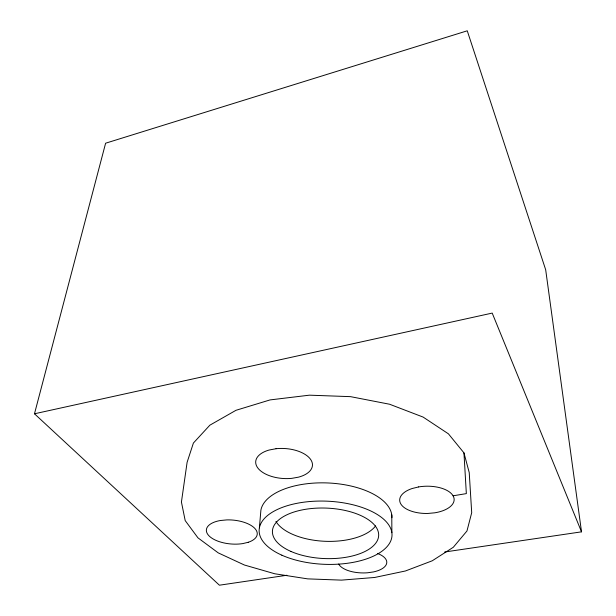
<?xml version="1.0" encoding="UTF-8"?>
<svg xmlns="http://www.w3.org/2000/svg" width="616" height="616" viewBox="0 0 616 616"><rect width="100%" height="100%" fill="white"/><g stroke="black" fill="none" stroke-linecap="round" stroke-linejoin="round"><path stroke-width="0.92" d="M259.382 527.804L260.907 510.094A65.689 32.124 2.3 0 1 329.968 483.067A65.689 32.124 2.3 0 1 391.907 517.71M286.894 575.259L219.411 585.2L34.481 413.79L105.613 143.212L467.259 30.8L545.684 269.785L581.519 531.839L444.66 552.005M34.481 413.79L492.207 313.09L581.519 531.839M453.068 495.803L466.343 493.616L463.956 452.875L448.425 433.833L423.115 417.078L389.589 404.235L350.527 396.65L309.417 395.172L270.054 399.915L235.974 410.302L209.871 425.179L193.401 443.043L187.11 462.293L181.427 502.048L185.193 520.589L197.952 537.845L218.226 552.875L244.39 565.011L274.759 573.773L307.669 578.871L341.503 580.126L374.644 577.477L405.451 570.97L432.24 560.791L453.314 547.262L466.974 530.961L471.702 512.697L469.23 472.58L463.956 452.875M391.776 514.899L391.876 532.686M377.4 553.414A24.401 11.065 1.3 0 1 373.504 571.918L367.613 572.772A24.401 11.065 1.3 0 1 338.692 564.048M375.621 525.887A52.522 25.68 2.3 0 1 324.732 541.279A52.522 25.68 2.3 0 1 275.937 521.429M418.626 486.925L412.081 488.534A27.227 13.629 -0.7 0 0 400.954 504.181A27.227 13.629 -0.7 0 0 427.904 513.444L434.773 512.812A27.227 13.629 -0.7 0 0 452.914 495.541A27.227 13.629 -0.7 0 0 418.626 486.925M248.279 542.273L242.804 543.589A25.518 11.989 4.9 0 1 208.947 535.789A25.518 11.989 4.9 0 1 220.459 520.505L226.873 519.896A25.518 11.989 4.9 0 1 254.724 528.305A25.518 11.989 4.9 0 1 248.279 542.273M276.007 448.725L269.107 450.034A28.436 15.015 3.8 0 0 258.112 468.368A28.436 15.015 3.8 0 0 291.83 478.347L298.506 477.154A28.436 15.015 3.8 0 0 310.11 458.751A28.436 15.015 3.8 0 0 276.007 448.725M290.983 551.451A53.176 25.256 2.3 0 0 377.777 539.585A53.176 25.256 2.3 0 0 307.861 508.955A53.176 25.256 2.3 0 0 290.983 551.451M281.828 555.178A66.497 31.601 2.3 0 0 390.767 540.879A66.497 31.601 2.3 0 0 304.104 502.148A66.497 31.601 2.3 0 0 281.828 555.178"/></g></svg>
